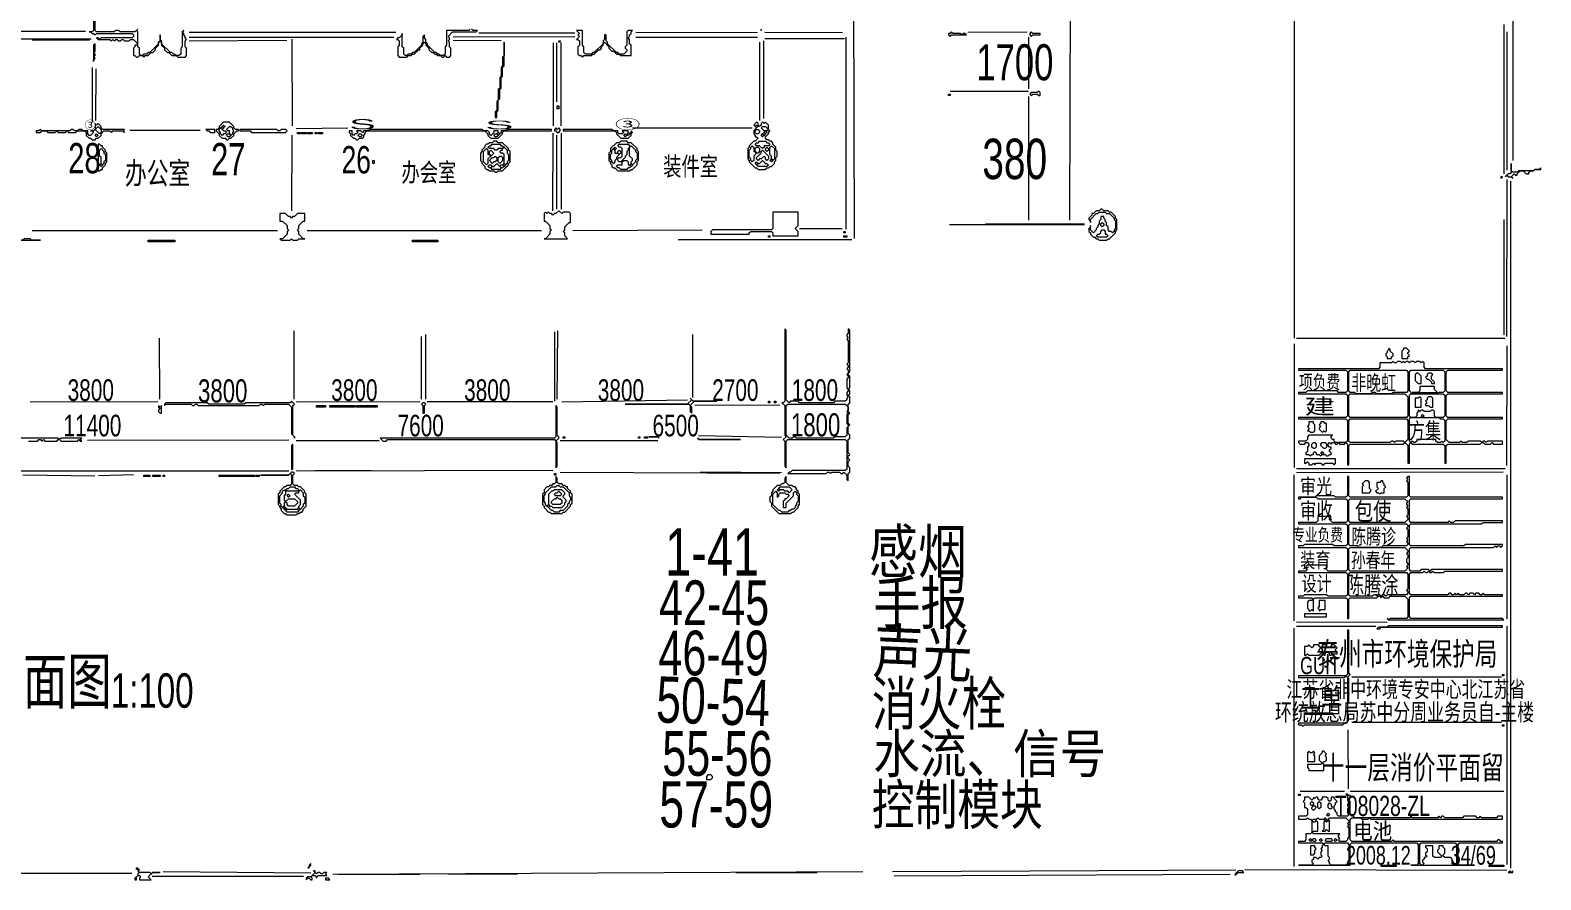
# Model space of a CAD drawing. Extents: x 10 to 1978, y 10 to 1392.
# Drawn here: x 948 to 1971, y 11 to 586 of the extents above; entities that cross this region are included whole.
import ezdxf

# ---------------------------------------------------------------- set-up
doc = ezdxf.new("R2010")
doc.units = 0
for name, color, linetype, lineweight in [('OCR_TEXT', 6, 'Continuous', 0), ('TEXT_FALLBACK_OUTLINE', 2, 'Continuous', 0), ('TRACE_CURVE', 6, 'Continuous', 0), ('TRACE_STRAIGHT', 5, 'Continuous', 0), ('TRACE_TEXT_SYMBOL', 6, 'Continuous', 0)]:
    doc.layers.add(name, color=color, linetype=linetype, lineweight=lineweight)
doc.styles.add('wqy-unicode', font='wqy-unicode.lff')

msp = doc.modelspace()

# ---------------------------------------------------------------- linework, layer by layer
at = {"layer": 'TEXT_FALLBACK_OUTLINE', "color": 2}
for points in [[(1079, 524), (1076, 521), (1076, 520), (1075, 519), (1074, 519), (1074, 518), (1076, 516), (1076, 515), (1078, 513), (1080, 513), (1081, 512), (1082, 512), (1083, 513), (1084, 513), (1086, 515), (1086, 516), (1088, 518), (1089, 518), (1089, 519), (1087, 519), (1086, 520), (1086, 521), (1083, 524)], [(1078, 521), (1079, 522), (1080, 521), (1079, 520)], [(1076, 519), (1077, 520), (1079, 518), (1080, 518), (1081, 517), (1080, 516), (1079, 516), (1078, 515), (1077, 516), (1077, 517), (1076, 518)], [(1077, 520), (1078, 521), (1079, 520), (1078, 519)], [(1083, 521), (1084, 521), (1085, 520), (1085, 519), (1086, 518), (1085, 517), (1085, 516), (1084, 515), (1083, 516), (1083, 518), (1082, 518), (1081, 519)], [(1081, 515), (1082, 516), (1083, 516), (1084, 515), (1083, 514), (1082, 514)], [(1887, 354), (1886, 353), (1886, 349), (1888, 347), (1890, 347), (1890, 352), (1888, 354)], [(1895, 354), (1894, 353), (1894, 352), (1893, 351), (1894, 350), (1895, 350), (1897, 348), (1897, 347), (1899, 347), (1899, 348), (1897, 350), (1897, 352), (1898, 353), (1897, 354)], [(1889, 345), (1889, 342), (1888, 341), (1884, 341), (1901, 341), (1899, 343), (1899, 345)]]:
    msp.add_lwpolyline(points, close=True, dxfattribs=at)
at = {"layer": 'TRACE_CURVE', "color": 6}
for points in [[(1443, 587), (1443, 586), (1443, 587)], [(1459, 384), (1459, 335), (1458, 334), (1457, 334), (1459, 332), (1459, 312), (1460, 311), (1458, 309), (1459, 308), (1459, 291), (1460, 290), (1460, 308), (1461, 309), (1500, 309), (1501, 308), (1501, 289), (1500, 288), (1464, 288), (1463, 287), (1462, 287), (1461, 286), (1487, 286), (1488, 287), (1489, 287), (1490, 286), (1491, 287), (1496, 287), (1497, 286), (1498, 286), (1499, 287), (1501, 285), (1501, 282), (1502, 281), (1502, 286), (1503, 287), (1503, 290), (1502, 291), (1502, 294), (1503, 295), (1502, 296), (1502, 298), (1503, 299), (1502, 300), (1502, 309), (1503, 310), (1503, 312), (1502, 313), (1502, 318), (1503, 319), (1502, 320), (1502, 326), (1503, 327), (1502, 328), (1502, 333), (1503, 334), (1503, 338), (1502, 339), (1503, 340), (1503, 342), (1502, 343), (1503, 344), (1503, 352), (1502, 353), (1502, 354)], [(1502, 354), (1503, 355), (1503, 383), (1502, 384), (1502, 381), (1501, 380), (1501, 379), (1502, 378), (1501, 377), (1502, 376), (1502, 361), (1501, 360), (1502, 359), (1502, 358), (1501, 357), (1502, 356), (1502, 354), (1501, 353), (1502, 352), (1502, 351), (1501, 350), (1501, 344), (1502, 343), (1502, 342), (1501, 341), (1501, 339), (1502, 338), (1501, 337), (1501, 336), (1500, 335), (1493, 335), (1492, 334), (1469, 334), (1468, 335), (1463, 335), (1462, 334), (1460, 336), (1460, 383), (1459, 384)], [(1871, 362), (1870, 361), (1862, 361), (1862, 358), (1861, 357), (1807, 357), (1807, 356), (1839, 356), (1840, 355), (1840, 342), (1839, 341), (1834, 341), (1833, 342), (1813, 342), (1812, 341), (1807, 341), (1807, 340), (1839, 340), (1840, 339), (1840, 325), (1839, 324), (1807, 324), (1807, 323), (1839, 323), (1840, 322), (1840, 308), (1839, 307), (1832, 307), (1831, 308), (1831, 309), (1830, 309), (1829, 310), (1829, 311), (1830, 312), (1814, 312), (1813, 311), (1813, 309), (1812, 308), (1807, 308), (1807, 307), (1808, 306), (1811, 306), (1812, 307), (1813, 307), (1814, 306), (1814, 305), (1813, 304), (1813, 301), (1812, 300), (1812, 299), (1814, 299), (1815, 298), (1816, 299), (1817, 299), (1817, 300), (1818, 301), (1819, 300), (1819, 299), (1821, 299), (1822, 298), (1823, 299), (1825, 299), (1826, 298), (1827, 298)], [(1908, 323), (1945, 323), (1945, 324), (1908, 324), (1907, 325), (1907, 339), (1908, 340), (1945, 340), (1945, 341), (1908, 341), (1907, 342), (1907, 355), (1908, 356), (1945, 356), (1945, 357), (1893, 357), (1892, 358), (1892, 361), (1891, 362), (1890, 361), (1889, 362), (1887, 362), (1886, 361), (1885, 362), (1883, 362), (1882, 361), (1881, 362), (1880, 362), (1879, 361), (1878, 362), (1877, 361), (1876, 362), (1874, 362), (1873, 361), (1872, 361), (1871, 362)], [(1827, 298), (1828, 299), (1829, 299), (1829, 300), (1828, 301), (1828, 302), (1829, 303), (1829, 304), (1828, 304), (1827, 305), (1827, 306), (1828, 307), (1829, 306), (1830, 307), (1831, 307), (1832, 306), (1833, 306), (1834, 307), (1835, 306), (1838, 306), (1839, 307), (1840, 306), (1840, 292), (1841, 292), (1841, 305), (1842, 306), (1878, 306), (1879, 307), (1881, 305), (1881, 293), (1882, 293), (1882, 306), (1883, 307), (1884, 306), (1905, 306), (1906, 305), (1906, 293), (1907, 293), (1907, 305), (1908, 306), (1930, 306), (1931, 307), (1932, 307), (1933, 306), (1937, 306), (1938, 307), (1939, 306), (1945, 306), (1945, 308), (1935, 308), (1934, 307), (1933, 308), (1932, 308), (1931, 307), (1930, 308), (1922, 308), (1921, 307), (1918, 307), (1917, 308), (1916, 307), (1909, 307), (1907, 309), (1907, 322), (1908, 323)], [(947, 308), (953, 308), (954, 309), (955, 309), (956, 308), (957, 309), (958, 308), (966, 308), (967, 309), (968, 309), (969, 308), (980, 308), (981, 309), (982, 308), (983, 308), (982, 309), (983, 310), (969, 310), (968, 309), (967, 310), (913, 310)], [(1840, 284), (1840, 271), (1839, 270), (1832, 270), (1831, 271), (1819, 271), (1818, 270), (1807, 270), (1807, 269), (1808, 269), (1809, 270), (1819, 270), (1820, 269), (1839, 269), (1840, 268), (1840, 254), (1839, 253), (1830, 253), (1828, 255), (1828, 256), (1829, 257), (1828, 258), (1827, 257), (1820, 257), (1820, 254), (1819, 253), (1807, 253), (1807, 252), (1839, 252), (1840, 251), (1840, 238), (1839, 237), (1831, 237), (1830, 238), (1811, 238), (1810, 237), (1807, 237), (1807, 236), (1839, 236), (1840, 235), (1840, 221), (1839, 220), (1827, 220), (1826, 221), (1826, 224), (1813, 224), (1812, 223), (1812, 222), (1813, 221), (1812, 220), (1807, 220), (1807, 219), (1839, 219), (1840, 218), (1840, 204), (1839, 203), (1827, 203), (1826, 204), (1811, 204), (1810, 203), (1807, 203), (1807, 202), (1816, 202), (1817, 201)], [(1881, 280), (1881, 271), (1880, 270), (1842, 270), (1841, 271), (1841, 284), (1840, 284)], [(1908, 204), (1883, 204), (1882, 205), (1882, 218), (1883, 219), (1891, 219), (1892, 220), (1893, 219), (1894, 219), (1895, 220), (1896, 219), (1897, 219), (1898, 220), (1899, 219), (1905, 219), (1906, 220), (1945, 220), (1945, 221), (1897, 221), (1896, 220), (1895, 221), (1890, 221), (1889, 220), (1883, 220), (1882, 221), (1882, 235), (1883, 236), (1939, 236), (1940, 237), (1941, 236), (1942, 237), (1943, 237), (1944, 236), (1945, 237), (1945, 238), (1920, 238), (1919, 237), (1883, 237), (1882, 238), (1882, 251), (1883, 252), (1931, 252), (1932, 253), (1945, 253), (1945, 254), (1913, 254), (1912, 253), (1910, 253), (1909, 254), (1908, 253), (1883, 253), (1882, 254), (1882, 268), (1883, 269), (1945, 269), (1945, 270), (1883, 270), (1882, 271), (1882, 284), (1881, 284), (1880, 283), (1881, 282), (1880, 281), (1881, 280)], [(1817, 201), (1816, 200), (1814, 200), (1813, 199), (1813, 195), (1814, 194), (1814, 193), (1815, 193), (1816, 194), (1817, 193), (1817, 201), (1818, 202), (1839, 202), (1840, 201), (1840, 188), (1841, 188), (1841, 201), (1842, 202), (1860, 202), (1861, 203), (1862, 203), (1863, 202), (1864, 203), (1865, 202), (1868, 202), (1869, 203), (1879, 203), (1881, 201), (1881, 189), (1880, 188), (1869, 188), (1868, 187), (1867, 188), (1868, 187), (1946, 187), (1945, 188), (1883, 188), (1882, 189), (1882, 202), (1883, 203), (1945, 203), (1945, 204), (1933, 204), (1932, 205), (1931, 204), (1930, 204), (1929, 205), (1927, 205), (1926, 204), (1925, 205), (1923, 205), (1922, 204), (1921, 205), (1920, 205), (1919, 204), (1916, 204), (1915, 205), (1914, 204), (1913, 205), (1912, 204), (1911, 204), (1910, 205), (1909, 205), (1908, 204)]]:
    msp.add_lwpolyline(points, dxfattribs=at)
for points in [[(1841, 355), (1842, 356), (1880, 356), (1881, 355), (1881, 342), (1880, 341), (1871, 341), (1870, 340), (1860, 340), (1859, 341), (1857, 341), (1856, 340), (1846, 340), (1845, 341), (1842, 341), (1841, 342)], [(1882, 355), (1883, 356), (1905, 356), (1906, 355), (1906, 342), (1905, 341), (1902, 341), (1901, 340), (1884, 340), (1882, 342)], [(1841, 339), (1842, 340), (1879, 340), (1881, 338), (1881, 325), (1880, 324), (1842, 324), (1841, 325)], [(1882, 339), (1883, 340), (1905, 340), (1906, 339), (1906, 325), (1905, 324), (1900, 324), (1899, 325), (1899, 328), (1898, 329), (1897, 329), (1896, 328), (1892, 328), (1891, 329), (1890, 329), (1889, 328), (1888, 329), (1888, 328), (1887, 327), (1887, 325), (1886, 324), (1883, 324), (1882, 325)], [(1460, 332), (1461, 333), (1500, 333), (1502, 331), (1502, 329), (1501, 328), (1502, 327), (1501, 326), (1501, 320), (1502, 319), (1502, 318), (1501, 317), (1501, 312), (1500, 311), (1493, 311), (1492, 310), (1467, 310), (1466, 311), (1465, 311), (1464, 310), (1462, 310), (1460, 312)], [(1841, 322), (1842, 323), (1880, 323), (1881, 322), (1881, 309), (1879, 307), (1878, 308), (1873, 308), (1872, 307), (1871, 308), (1870, 308), (1869, 307), (1842, 307), (1841, 308)], [(1882, 323), (1883, 324), (1902, 324), (1903, 323), (1905, 323), (1906, 322), (1906, 308), (1905, 307), (1904, 308), (1903, 307), (1901, 307), (1900, 308), (1900, 309), (1887, 309), (1887, 308), (1886, 307), (1885, 307), (1884, 308), (1883, 307), (1882, 308)], [(1890, 325), (1891, 326), (1892, 325), (1891, 324)], [(1816, 306), (1817, 307), (1818, 307), (1819, 306), (1819, 304), (1818, 303), (1817, 303), (1816, 304)], [(1822, 306), (1823, 307), (1825, 307), (1826, 306), (1826, 304), (1825, 303), (1824, 303), (1822, 305)], [(1822, 300), (1823, 301), (1824, 300), (1823, 299)], [(1841, 268), (1842, 269), (1879, 269), (1881, 267), (1880, 266), (1880, 265), (1881, 264), (1880, 263), (1881, 262), (1881, 258), (1880, 257), (1881, 256), (1881, 255), (1879, 253), (1842, 253), (1841, 254)], [(1841, 251), (1842, 252), (1880, 252), (1881, 251), (1881, 250), (1880, 249), (1881, 248), (1881, 243), (1880, 242), (1881, 241), (1880, 240), (1881, 239), (1881, 238), (1880, 237), (1864, 237), (1863, 236), (1848, 236), (1847, 237), (1842, 237), (1841, 238)], [(1841, 235), (1842, 236), (1879, 236), (1881, 234), (1881, 233), (1880, 232), (1881, 231), (1881, 229), (1880, 228), (1880, 226), (1881, 225), (1881, 224), (1880, 223), (1881, 222), (1879, 220), (1842, 220), (1841, 221)], [(1841, 218), (1842, 219), (1880, 219), (1881, 218), (1881, 208), (1880, 207), (1881, 206), (1881, 205), (1880, 204), (1867, 204), (1866, 203), (1865, 204), (1864, 204), (1863, 203), (1862, 204), (1861, 204), (1860, 203), (1859, 204), (1858, 204), (1857, 203), (1842, 203), (1841, 204)], [(1840, 180), (1840, 150), (1839, 149), (1807, 149), (1807, 148), (1838, 148), (1839, 149), (1840, 148), (1840, 118), (1839, 117), (1807, 117), (1807, 116), (1809, 116), (1810, 115), (1811, 116), (1837, 116), (1838, 117), (1839, 117), (1840, 118), (1840, 130), (1841, 131), (1841, 147), (1840, 148), (1842, 150), (1841, 151), (1841, 180)]]:
    msp.add_lwpolyline(points, close=True, dxfattribs=at)
at = {"layer": 'TRACE_STRAIGHT', "color": 5}
for p, q in [((1804, 1215.1), (1804, 377.6)), ((1952, 678), (1952, 498)), ((1505.6, 635.1), (1506, 445.1)), ((1652, 457.6), (1652.6, 630.1)), ((873.1, 585.7), (985.6, 585.6)), ((1055.6, 584.9), (1195.6, 584.9)), ((1251.9, 584.5), (1316.9, 584.5)), ((1358.1, 584.6), (1440.6, 584.8)), ((1445.6, 584.8), (1498.1, 584.7)), ((1583.1, 584.9), (1623.1, 585)), ((1946, 590), (1946, 489)), ((1948.2, 491.4), (1948.2, 585.1)), ((889.4, 580.3), (989.4, 580.4)), ((949.4, 579.5), (988.1, 579.7)), ((1055.6, 581.4), (1194.4, 581.4)), ((1055.6, 578.9), (1121.9, 579.5)), ((1125.3, 580.1), (1125.4, 521.4)), ((1234.4, 581.6), (1316.9, 581.9)), ((1234.4, 579.4), (1266.9, 579.3)), ((1302.1, 577.6), (1302.1, 521.4)), ((1304.4, 577.6), (1304.4, 537.6)), ((1307.6, 521.4), (1307.6, 577.6)), ((1358.1, 581.4), (1440.6, 581.5)), ((1442, 578), (1442, 525)), ((1444.7, 578.9), (1444.7, 526.4)), ((1445.6, 580.6), (1499.4, 580.5)), ((1500.6, 451.4), (1500.6, 581.4)), ((1624.2, 546.4), (1624.2, 581.4)), ((990, 561), (990, 524)), ((992.6, 525.1), (992.7, 560.1)), ((1571, 545), (1624, 545)), ((1624.1, 541.4), (1624.1, 457.6)), ((1015.6, 518.5), (1063.1, 518.5)), ((1125.3, 463.9), (1125.4, 515.1)), ((1128.1, 519.7), (1163.1, 520)), ((1302, 463.9), (1302.1, 516.4)), ((1304.4, 515.1), (1304.4, 465.1)), ((1307.6, 516.4), (1307.6, 465.1)), ((1356, 520), (1437, 520)), ((1948.1, 378.9), (1948.3, 485.1)), ((1950.6, 483.9), (1950.6, 18.9)), ((949.4, 450.6), (1115.6, 450.6)), ((1135.6, 450.6), (1294.4, 450.6)), ((1315.6, 450.5), (1403.2, 451)), ((1469, 452), (1498, 452)), ((1570.6, 454.6), (1661.9, 454.6)), ((1595, 455), (1662, 455)), ((1946, 458), (1946, 380)), ((1386.9, 444.6), (1504.4, 444.4)), ((1126.7, 336.4), (1126.7, 382.6)), ((1212.8, 378.9), (1212.9, 336.4)), ((1215.9, 336.4), (1215.9, 380.1)), ((1303, 382), (1303, 335)), ((1304.9, 336.4), (1305.3, 382.6)), ((1396.7, 337.6), (1396.7, 380.1)), ((1035.5, 377.6), (1035.6, 336.4)), ((1804, 373.9), (1804, 290.1)), ((1805.6, 377.6), (1946.9, 377.7)), ((1858.1, 377.7), (1945.6, 377.7)), ((1948.1, 291.4), (1948.2, 372.6)), ((948.1, 334.6), (1034.4, 334.8)), ((1128.1, 334.7), (1211.9, 334.8)), ((1216.9, 334.9), (1301.9, 334.9)), ((1308.1, 334.7), (1393.1, 335.9)), ((1398.1, 332.5), (1455.6, 332.3)), ((986.9, 308.7), (1123.1, 308.9)), ((1128.1, 308.4), (1184.4, 308.3)), ((1306.9, 308.4), (1373.1, 308.4)), ((1400.6, 311.8), (1456.9, 310.6)), ((916.9, 287.9), (1123.1, 287.9)), ((1128.1, 287.9), (1301.9, 288.3)), ((1141, 288), (1179, 288)), ((1306.9, 286.9), (1455.6, 286.4)), ((1401.9, 287.1), (1456.9, 286.8)), ((1805.6, 289.5), (1946.9, 289.5)), ((1805.6, 286.7), (1945.6, 287.1)), ((943.1, 285.2), (991.9, 284.6)), ((994.3, 284.8), (1018.1, 285.3)), ((1804, 186.4), (1804.1, 285.1)), ((1948.1, 285.1), (1948.1, 187.6)), ((1805.6, 185.7), (1866.9, 185.5)), ((1804, 19.9), (1804, 181.4)), ((1805.6, 182.8), (1859.4, 182.8)), ((1948.1, 182.6), (1948.1, 21.4)), ((1843.1, 148.4), (1944.4, 148.4)), ((1840.3, 112.6), (1840.6, 72.6)), ((1843.1, 117.6), (1944.4, 117.8)), ((1808.1, 70.9), (1838.1, 70.9)), ((1842, 71), (1946, 71)), ((856.9, 15.4), (1016.9, 15.5)), ((1030.6, 13.5), (1133.1, 13.4)), ((1038.1, 16.7), (1138.1, 15.7)), ((1153.1, 14.9), (1511.9, 16.5)), ((1156.9, 14.7), (1211.9, 14.8)), ((1231, 15), (1278, 15)), ((1426, 16), (1481, 16)), ((1531.9, 16.5), (1764.4, 17.8)), ((1533.1, 13.7), (1760.6, 14.9)), ((1770.6, 17.9), (1948.1, 17.5))]:
    msp.add_line(p, q, dxfattribs=at)
at = {"layer": 'TRACE_TEXT_SYMBOL', "color": 6}
for points in [[(991, 601), (991, 586), (990, 585), (988, 585), (989, 585), (990, 584), (991, 584), (992, 583), (993, 584), (1017, 584), (1018, 583), (1018, 582), (1017, 581), (996, 581), (995, 580), (994, 581), (993, 581), (994, 580), (1002, 580), (1003, 579), (1004, 580), (1005, 579), (1006, 580), (1007, 580), (1008, 579), (1009, 579), (1010, 580), (1011, 580), (1012, 579), (1015, 579), (1016, 580), (1018, 580), (1021, 577), (1020, 576), (1019, 576), (1019, 575), (1018, 574), (1018, 569), (1019, 569), (1020, 568)], [(1021, 587), (1019, 585), (1009, 585), (1008, 586), (1006, 586), (1005, 585), (993, 585), (992, 586), (992, 596)], [(1020, 568), (1021, 568), (1022, 569), (1024, 569), (1025, 568), (1026, 569), (1028, 569), (1030, 571), (1031, 571), (1033, 573), (1033, 574), (1035, 576), (1035, 578), (1036, 579), (1037, 578), (1037, 576), (1039, 574), (1039, 573), (1041, 571), (1042, 571), (1044, 569), (1047, 569), (1048, 568), (1053, 568), (1054, 569), (1054, 574), (1053, 575), (1053, 579), (1054, 580), (1053, 581), (1053, 582), (1052, 583), (1052, 584), (1051, 585), (1052, 586), (1051, 585), (1051, 575), (1050, 574), (1050, 570), (1049, 569), (1047, 569), (1046, 570), (1045, 570), (1044, 571), (1043, 571), (1037, 577), (1037, 579), (1036, 580), (1036, 583), (1036, 579), (1035, 578), (1035, 577), (1029, 571), (1028, 571), (1027, 570), (1025, 570), (1024, 569), (1023, 569), (1022, 570), (1022, 574), (1021, 575), (1021, 585), (1020, 586), (1021, 587)], [(1246, 587), (1245, 586), (1230, 586), (1230, 576), (1229, 575), (1229, 570), (1228, 569), (1226, 569), (1225, 570), (1224, 570), (1223, 571), (1222, 571), (1217, 576), (1217, 577), (1216, 578), (1216, 580), (1215, 581), (1215, 583), (1214, 582), (1214, 578), (1213, 577), (1213, 576), (1208, 571), (1207, 571), (1206, 570), (1204, 570), (1203, 569), (1202, 569), (1201, 570), (1201, 574), (1200, 575), (1200, 584), (1200, 583), (1198, 581), (1197, 581), (1196, 580), (1197, 580), (1198, 579), (1198, 576), (1197, 575), (1197, 569), (1198, 568), (1203, 568), (1204, 569), (1206, 569), (1207, 570), (1208, 570)], [(1208, 570), (1211, 573), (1212, 573), (1212, 574), (1214, 576), (1214, 577), (1215, 578), (1216, 577), (1216, 576), (1218, 574), (1218, 573), (1220, 571), (1221, 571), (1222, 570), (1223, 570), (1224, 569), (1226, 569), (1227, 568), (1228, 568), (1229, 569), (1230, 568), (1232, 568), (1233, 569), (1233, 574), (1232, 575), (1232, 578), (1231, 579), (1232, 580), (1232, 581), (1231, 582), (1234, 585), (1250, 585), (1251, 586), (1248, 586), (1247, 587)], [(1318, 586), (1320, 584), (1319, 583), (1320, 582), (1318, 580), (1319, 580), (1320, 579), (1320, 576), (1319, 575), (1319, 570), (1320, 569), (1321, 569), (1322, 568), (1323, 569), (1328, 569), (1329, 570), (1330, 570), (1333, 573), (1334, 573), (1335, 574), (1335, 575), (1336, 576), (1336, 577), (1337, 578), (1340, 575), (1340, 574), (1342, 572), (1343, 572), (1345, 570), (1347, 570), (1348, 569), (1355, 569), (1355, 576), (1354, 577), (1354, 580), (1353, 581), (1354, 582), (1354, 583), (1355, 584), (1355, 585), (1356, 586), (1353, 586), (1352, 585), (1352, 576), (1351, 575), (1351, 574), (1352, 573), (1352, 572), (1350, 570), (1347, 570), (1346, 571), (1345, 571), (1339, 577), (1339, 578), (1338, 579), (1338, 583), (1337, 583), (1337, 580), (1336, 579), (1336, 577), (1330, 571), (1329, 571), (1328, 570), (1324, 570)], [(1324, 570), (1323, 571), (1323, 575), (1322, 576), (1322, 586), (1318, 586)], [(1673, 465), (1672, 464), (1670, 464), (1668, 462), (1667, 462), (1667, 461), (1665, 459), (1665, 458), (1666, 457), (1666, 456), (1666, 458), (1670, 462), (1671, 462), (1672, 463), (1676, 463), (1677, 462), (1679, 462), (1682, 459), (1682, 458), (1683, 457), (1683, 452), (1682, 451), (1682, 450), (1681, 449), (1680, 450), (1679, 450), (1678, 451), (1678, 453), (1677, 454), (1677, 456), (1676, 457), (1676, 458), (1675, 459), (1675, 460), (1673, 460), (1673, 458), (1672, 457), (1672, 455), (1671, 454), (1671, 453), (1670, 452), (1670, 451), (1668, 449), (1666, 451), (1666, 454), (1666, 453), (1665, 452), (1665, 450), (1666, 449), (1666, 448), (1668, 446), (1669, 446), (1670, 445), (1671, 445), (1672, 444), (1677, 444), (1678, 445), (1679, 445), (1683, 449), (1683, 450), (1684, 451), (1684, 458), (1683, 459), (1683, 460)], [(1683, 460), (1680, 463), (1679, 463), (1678, 464), (1675, 464), (1674, 465), (1673, 465)], [(1839, 69), (1840, 68), (1840, 65), (1841, 64), (1841, 63), (1840, 62), (1840, 61), (1841, 60), (1840, 59), (1840, 56), (1841, 55), (1840, 54), (1834, 54), (1833, 55), (1833, 56), (1832, 57), (1832, 58), (1831, 59), (1831, 61), (1832, 62), (1832, 63), (1833, 64), (1831, 66), (1831, 67), (1829, 67), (1829, 65), (1828, 64), (1827, 65), (1827, 66), (1826, 67), (1823, 67), (1823, 66), (1822, 65), (1821, 65), (1820, 66), (1820, 67), (1819, 67), (1818, 66), (1817, 67), (1817, 66), (1816, 65), (1814, 67), (1811, 67), (1811, 65), (1810, 64), (1811, 63), (1811, 60), (1812, 60), (1813, 59), (1813, 55), (1812, 54), (1807, 54), (1807, 52), (1812, 52), (1813, 53), (1814, 52), (1815, 52), (1816, 51), (1816, 43), (1815, 42), (1812, 42), (1812, 38), (1811, 37), (1807, 37)], [(1918, 53), (1906, 53), (1905, 54), (1904, 54), (1903, 53), (1902, 54), (1901, 53), (1884, 53), (1883, 54), (1882, 53), (1845, 53), (1844, 54), (1843, 54), (1842, 55), (1842, 64), (1841, 65), (1842, 66), (1842, 68), (1841, 68), (1840, 69), (1839, 69)], [(1807, 37), (1807, 36), (1823, 36), (1824, 35), (1823, 34), (1823, 33), (1822, 32), (1823, 31), (1822, 30), (1822, 28), (1823, 27), (1822, 26), (1821, 26), (1820, 25), (1819, 26), (1817, 26), (1817, 25), (1816, 24), (1816, 23), (1817, 22), (1816, 21), (1807, 21), (1842, 21), (1842, 35), (1843, 36), (1887, 36), (1888, 35), (1888, 22), (1887, 21), (1883, 21), (1926, 21), (1916, 21), (1915, 22), (1915, 35), (1916, 36), (1945, 36), (1945, 37), (1944, 37), (1943, 38), (1942, 38), (1941, 37), (1872, 37), (1871, 38), (1870, 37), (1843, 37), (1842, 38), (1842, 52), (1843, 53), (1849, 53), (1850, 52), (1854, 52), (1855, 53), (1856, 52), (1945, 52), (1945, 54), (1942, 54), (1941, 53), (1931, 53), (1930, 54), (1929, 53), (1928, 53), (1927, 54), (1919, 54), (1918, 53)]]:
    msp.add_lwpolyline(points, dxfattribs=at)
for points in [[(1572, 585), (1571, 584), (1570, 584), (1570, 583), (1571, 582), (1572, 583), (1582, 583), (1581, 584), (1580, 584), (1579, 583), (1578, 584), (1573, 584)], [(1626, 585), (1625, 584), (1625, 583), (1626, 582), (1627, 583), (1632, 583), (1632, 584), (1627, 584)], [(992, 577), (991, 576), (991, 565), (991, 566), (992, 567), (991, 568), (992, 569), (992, 570), (991, 571), (992, 572)], [(1269, 578), (1269, 569), (1268, 568), (1268, 562), (1267, 561), (1267, 555), (1266, 554), (1266, 547), (1265, 546), (1265, 539), (1264, 538), (1264, 532), (1263, 531), (1263, 527), (1264, 527), (1264, 531), (1265, 532), (1265, 539), (1266, 540), (1266, 546), (1267, 547), (1267, 554), (1268, 555), (1268, 561), (1269, 562)], [(1306, 579), (1307, 579), (1307, 578), (1306, 578)], [(1570, 543), (1571, 543), (1571, 542), (1570, 542)], [(1631, 545), (1630, 544), (1626, 544), (1625, 543), (1626, 542), (1627, 543), (1630, 543), (1631, 542), (1632, 542), (1632, 544)], [(1305, 535), (1306, 535), (1306, 533), (1305, 533)], [(992, 523), (992, 519), (991, 518), (989, 518), (990, 518), (991, 517), (989, 515), (988, 515), (987, 516), (987, 518), (984, 518), (983, 519), (981, 519), (980, 518), (978, 518), (977, 519), (976, 519), (975, 518), (956, 518), (955, 519), (954, 518), (952, 518), (952, 517), (955, 517), (956, 518), (959, 518), (960, 517), (965, 517), (966, 518), (967, 517), (972, 517), (973, 518), (974, 517), (979, 517), (980, 518), (985, 518), (986, 517), (986, 515), (988, 513), (989, 513), (990, 512), (992, 512), (993, 513), (994, 513), (996, 515), (996, 516), (998, 518), (1002, 518), (1003, 517), (1004, 518), (1011, 518), (1012, 517), (1011, 518), (1012, 519), (997, 519), (996, 520), (996, 521), (994, 523), (993, 522)], [(1440, 524), (1438, 522), (1440, 520), (1438, 518), (1438, 516), (1439, 515), (1439, 514), (1440, 514), (1441, 513), (1439, 511), (1438, 511), (1435, 508), (1435, 507), (1434, 506), (1434, 499), (1435, 498), (1435, 497), (1439, 493), (1440, 493), (1441, 492), (1446, 492), (1447, 493), (1448, 493), (1449, 494), (1450, 494), (1452, 496), (1452, 497), (1453, 498), (1453, 500), (1454, 501), (1454, 504), (1453, 505), (1453, 507), (1451, 509), (1451, 510), (1450, 511), (1449, 511), (1448, 512), (1447, 512), (1446, 513), (1446, 514), (1448, 516), (1448, 517), (1449, 518), (1448, 519), (1448, 522), (1446, 524), (1445, 523), (1444, 524), (1443, 523), (1443, 522), (1442, 521), (1441, 522), (1441, 523)], [(1439, 521), (1440, 522), (1441, 521), (1440, 520)], [(994, 521), (996, 519), (996, 517), (995, 516), (992, 519)], [(992, 515), (993, 516), (994, 515), (993, 514)], [(1067, 519), (1068, 518), (1069, 518), (1070, 517), (1073, 517), (1073, 519)], [(1090, 519), (1090, 518), (1097, 518), (1098, 517), (1121, 517), (1122, 518), (1121, 519), (1118, 519), (1117, 518), (1116, 518), (1115, 519)], [(1129, 517), (1131, 517), (1131, 516), (1129, 516)], [(1132, 517), (1135, 517), (1135, 516), (1132, 516)], [(1136, 517), (1139, 517), (1139, 516), (1136, 516)], [(1141, 517), (1142, 517), (1142, 516), (1141, 516)], [(1143, 517), (1146, 517), (1146, 516), (1143, 516)], [(1178, 519), (1177, 518), (1174, 518), (1173, 517), (1172, 518), (1169, 518), (1170, 517), (1169, 516), (1168, 516), (1167, 515), (1166, 516), (1166, 518), (1164, 518), (1164, 517), (1165, 516), (1165, 515), (1167, 513), (1168, 513), (1169, 512), (1170, 512), (1171, 513), (1173, 513), (1174, 514), (1174, 515), (1175, 516), (1175, 517), (1176, 518), (1256, 518), (1258, 516), (1258, 515), (1260, 513), (1265, 513), (1268, 516), (1268, 517), (1269, 518), (1301, 518), (1301, 519), (1271, 519), (1270, 518), (1267, 518), (1267, 517), (1266, 516), (1265, 517), (1265, 518), (1262, 518), (1262, 517), (1260, 515), (1259, 516), (1259, 517), (1258, 518), (1255, 518), (1254, 519)], [(1170, 515), (1171, 516), (1172, 516), (1173, 515), (1172, 514), (1171, 514)], [(1262, 515), (1263, 516), (1264, 516), (1265, 515), (1264, 514), (1263, 514)], [(1264, 516), (1265, 517), (1266, 516), (1265, 515)], [(1304, 520), (1303, 519), (1303, 518), (1304, 518), (1305, 517), (1306, 517), (1307, 518), (1307, 519), (1306, 520), (1305, 519)], [(1309, 519), (1309, 518), (1344, 518), (1345, 517), (1345, 516), (1348, 513), (1353, 513), (1355, 515), (1355, 516), (1356, 517), (1355, 518), (1355, 517), (1354, 516), (1353, 517), (1353, 518), (1349, 518), (1350, 517), (1349, 516), (1347, 516), (1346, 517), (1346, 518), (1343, 518), (1342, 519)], [(1350, 515), (1351, 516), (1352, 515), (1351, 514)], [(1352, 516), (1353, 517), (1354, 516), (1353, 515)], [(1439, 518), (1440, 519), (1441, 519), (1442, 518), (1442, 517), (1441, 516), (1440, 516), (1439, 517)], [(1443, 520), (1444, 521), (1446, 521), (1448, 519), (1447, 518), (1445, 518)], [(1443, 515), (1444, 516), (1445, 515), (1444, 514)], [(1444, 516), (1445, 517), (1446, 516), (1445, 515)], [(1445, 517), (1446, 518), (1447, 517), (1446, 516)], [(994, 509), (994, 491), (995, 491), (996, 492), (997, 492), (997, 493), (999, 495), (999, 496), (1000, 497), (1000, 503), (999, 504), (999, 505), (997, 507), (997, 508), (996, 508), (995, 509)], [(995, 505), (996, 506), (998, 504), (998, 503), (999, 502), (999, 498), (998, 497), (998, 496), (997, 495), (996, 496), (996, 500), (995, 501)], [(1262, 511), (1261, 510), (1259, 510), (1258, 509), (1257, 509), (1256, 508), (1256, 507), (1254, 505), (1254, 504), (1253, 503), (1253, 498), (1254, 497), (1254, 496), (1256, 494), (1256, 493), (1257, 492), (1258, 492), (1259, 491), (1262, 491), (1263, 490), (1264, 490), (1265, 491), (1268, 491), (1272, 495), (1272, 496), (1273, 497), (1273, 504), (1272, 505), (1272, 506), (1268, 510), (1265, 510), (1264, 511)], [(1257, 506), (1258, 505), (1258, 502), (1259, 502), (1260, 501), (1258, 499), (1258, 496), (1257, 495), (1255, 497), (1255, 504)], [(1260, 508), (1261, 509), (1266, 509), (1267, 508), (1268, 508), (1269, 507), (1268, 506), (1265, 506), (1264, 505), (1263, 505), (1262, 506), (1259, 506), (1258, 507), (1259, 508)], [(1259, 504), (1260, 505), (1262, 503), (1260, 501), (1259, 502)], [(1268, 506), (1269, 507), (1271, 505), (1271, 503), (1272, 502), (1272, 498), (1271, 497), (1271, 496), (1270, 495), (1269, 496), (1269, 502), (1268, 503), (1267, 503), (1266, 504), (1267, 505), (1268, 505)], [(1348, 511), (1347, 510), (1345, 510), (1341, 506), (1341, 504), (1340, 503), (1340, 498), (1341, 497), (1341, 496), (1342, 495), (1342, 494), (1343, 493), (1344, 493), (1346, 491), (1354, 491), (1355, 492), (1356, 492), (1359, 495), (1359, 497), (1360, 498), (1360, 504), (1359, 505), (1359, 506), (1355, 510), (1353, 510), (1352, 511)], [(1342, 505), (1343, 506), (1344, 505), (1344, 503), (1346, 503), (1347, 502), (1345, 500), (1345, 499), (1344, 498), (1344, 497), (1343, 496), (1342, 497), (1342, 498), (1341, 499), (1341, 502), (1342, 503)], [(1343, 506), (1344, 507), (1345, 506), (1344, 505)], [(1346, 508), (1347, 509), (1353, 509), (1354, 508), (1354, 507), (1353, 506), (1353, 505), (1352, 504), (1352, 502), (1351, 501), (1351, 500), (1348, 497), (1347, 497), (1346, 498), (1346, 499), (1347, 500), (1348, 500), (1349, 501), (1349, 506), (1348, 507), (1347, 507)], [(1346, 504), (1347, 505), (1348, 504), (1348, 503), (1347, 502), (1346, 503)], [(1354, 507), (1355, 508), (1358, 505), (1358, 504), (1359, 503), (1359, 499), (1358, 498), (1358, 497), (1356, 495), (1355, 496), (1355, 497), (1356, 498), (1356, 499), (1354, 501)], [(1436, 507), (1437, 508), (1438, 507), (1438, 504), (1439, 504), (1440, 503), (1438, 501), (1438, 498), (1437, 497), (1436, 498), (1436, 499), (1435, 500), (1435, 505), (1436, 506)], [(1441, 510), (1442, 511), (1446, 511), (1447, 510), (1448, 510), (1449, 509), (1448, 508), (1445, 508), (1445, 507), (1444, 506), (1442, 508), (1440, 508), (1439, 509), (1440, 510)], [(1439, 506), (1440, 507), (1441, 507), (1442, 506), (1442, 504), (1441, 503), (1440, 503), (1439, 504)], [(1443, 504), (1444, 505), (1448, 501), (1448, 499), (1447, 498), (1446, 499), (1446, 500), (1445, 501), (1443, 499), (1442, 499), (1441, 498), (1440, 499), (1440, 500), (1443, 503)], [(1446, 506), (1447, 507), (1448, 506), (1448, 505), (1447, 504), (1446, 505)], [(1449, 507), (1450, 508), (1452, 506), (1452, 499), (1451, 498), (1450, 499), (1450, 501), (1449, 502)], [(995, 495), (996, 496), (997, 495), (996, 494)], [(1180, 498), (1181, 498), (1181, 496), (1180, 496)], [(1258, 494), (1259, 495), (1260, 495), (1261, 494), (1260, 493), (1259, 493)], [(1262, 500), (1263, 501), (1264, 500), (1264, 498), (1263, 497), (1262, 497), (1261, 496), (1259, 498), (1261, 500)], [(1264, 496), (1267, 493), (1266, 492), (1261, 492), (1260, 493), (1261, 494), (1262, 494)], [(1265, 500), (1266, 501), (1267, 501), (1268, 500), (1268, 498), (1266, 496), (1265, 497)], [(1266, 494), (1267, 495), (1268, 495), (1269, 494), (1268, 493), (1267, 493)], [(1268, 495), (1269, 496), (1270, 495), (1269, 494)], [(1349, 497), (1350, 498), (1352, 498), (1353, 497), (1353, 495), (1354, 495), (1355, 494), (1354, 493), (1353, 493), (1352, 492), (1348, 492), (1347, 493), (1346, 493), (1345, 494), (1346, 495), (1349, 495)], [(1354, 495), (1355, 496), (1356, 495), (1355, 494)], [(1439, 496), (1440, 497), (1441, 496), (1440, 495)], [(1444, 498), (1446, 496), (1447, 496), (1448, 495), (1447, 494), (1441, 494), (1440, 495), (1441, 496), (1442, 496)], [(1449, 498), (1450, 499), (1451, 498), (1450, 497)], [(1951, 496), (1951, 490), (1950, 489), (1949, 489), (1947, 487), (1948, 488), (1949, 487), (1951, 487), (1952, 486), (1951, 487), (1953, 489), (1954, 488), (1955, 488), (1955, 489), (1957, 491), (1959, 491), (1961, 489), (1963, 489), (1963, 490), (1964, 491), (1966, 491), (1967, 492), (1971, 492), (1971, 493), (1970, 492), (1967, 492), (1966, 491), (1956, 491), (1955, 490), (1952, 490), (1951, 491)], [(1944, 487), (1944, 486), (1945, 487)], [(1117, 462), (1117, 457), (1119, 457), (1122, 454), (1122, 452), (1123, 451), (1122, 450), (1122, 448), (1119, 445), (1117, 445), (1118, 444), (1124, 444), (1125, 445), (1126, 444), (1129, 444), (1130, 445), (1134, 445), (1133, 445), (1130, 448), (1130, 450), (1129, 451), (1130, 452), (1130, 454), (1133, 457), (1134, 457), (1134, 462), (1129, 462), (1127, 460), (1126, 460), (1125, 459), (1124, 460), (1123, 460), (1121, 462)], [(1306, 464), (1304, 462), (1303, 462), (1302, 461), (1301, 462), (1300, 462), (1299, 463), (1298, 462), (1297, 463), (1296, 462), (1296, 457), (1297, 457), (1300, 454), (1300, 452), (1301, 451), (1300, 450), (1300, 448), (1297, 445), (1296, 445), (1312, 445), (1310, 447), (1310, 449), (1309, 450), (1310, 451), (1310, 453), (1313, 456), (1314, 456), (1314, 462), (1313, 463), (1309, 463), (1308, 462)], [(1451, 463), (1451, 452), (1450, 451), (1410, 451), (1409, 450), (1409, 448), (1435, 448), (1435, 449), (1436, 450), (1450, 450), (1451, 449), (1451, 447), (1468, 447), (1468, 450), (1466, 452), (1468, 454), (1468, 463)], [(1673, 450), (1674, 451), (1675, 451), (1676, 450), (1676, 448), (1677, 448), (1678, 447), (1677, 446), (1671, 446), (1670, 447), (1671, 448), (1672, 448), (1673, 449)], [(1673, 455), (1674, 456), (1675, 455), (1675, 454), (1674, 453), (1673, 454)], [(944, 445), (943, 444), (939, 444), (955, 444), (949, 444), (948, 445)], [(1028, 444), (1046, 444), (1046, 443), (1028, 443)], [(1207, 444), (1224, 444), (1224, 443), (1207, 443)], [(1448, 447), (1449, 447), (1449, 446), (1448, 446)], [(1499, 450), (1500, 450), (1500, 449), (1499, 449)], [(1499, 447), (1501, 447), (1501, 446), (1499, 446)], [(1868, 371), (1868, 370), (1867, 369), (1867, 368), (1866, 367), (1866, 366), (1867, 365), (1867, 364), (1870, 364), (1870, 365), (1871, 366), (1871, 367), (1869, 369), (1869, 370)], [(1878, 371), (1878, 370), (1877, 369), (1877, 364), (1881, 364), (1881, 365), (1882, 366), (1881, 367), (1881, 368), (1882, 369), (1880, 371)], [(1889, 338), (1888, 337), (1886, 337), (1886, 331), (1890, 331), (1890, 337)], [(1895, 338), (1894, 337), (1894, 336), (1893, 335), (1894, 334), (1893, 333), (1893, 332), (1895, 332), (1896, 331), (1898, 331), (1898, 337), (1897, 338)], [(1035, 332), (1035, 331), (1036, 330), (1035, 329), (1035, 328), (1036, 327), (1037, 327), (1037, 332), (1036, 331)], [(1125, 335), (1124, 334), (1094, 334), (1093, 333), (1069, 333), (1068, 334), (1040, 334), (1039, 333), (1039, 332), (1040, 333), (1057, 333), (1058, 332), (1059, 332), (1060, 333), (1061, 333), (1062, 332), (1103, 332), (1104, 333), (1105, 333), (1106, 332), (1107, 333), (1123, 333), (1125, 331), (1125, 313), (1127, 311), (1127, 310), (1127, 311), (1126, 312), (1126, 332), (1127, 333)], [(1142, 332), (1148, 332), (1148, 331), (1142, 331)], [(1151, 332), (1168, 332), (1168, 331), (1151, 331)], [(1169, 332), (1183, 332), (1183, 331), (1169, 331)], [(1304, 332), (1304, 311), (1303, 310), (1185, 310), (1187, 308), (1189, 308), (1190, 309), (1303, 309), (1304, 308), (1304, 290), (1305, 291), (1305, 307), (1304, 308), (1306, 310), (1306, 311), (1305, 312), (1305, 331)], [(1214, 334), (1213, 333), (1214, 332), (1214, 327), (1215, 327), (1215, 332), (1216, 333), (1215, 334)], [(1395, 337), (1396, 336), (1393, 333), (1351, 333), (1394, 333), (1395, 332), (1395, 328), (1396, 327), (1396, 331), (1395, 332), (1398, 335), (1413, 335), (1397, 335)], [(1448, 335), (1449, 335), (1449, 334), (1448, 334)], [(1452, 335), (1453, 335), (1453, 334), (1452, 334)], [(1814, 321), (1814, 319), (1813, 318), (1814, 317), (1814, 316), (1813, 315), (1814, 315), (1815, 314), (1817, 314), (1818, 315), (1818, 319), (1817, 320), (1817, 321)], [(1822, 321), (1822, 320), (1821, 319), (1822, 318), (1821, 317), (1821, 316), (1823, 314), (1824, 315), (1825, 314), (1826, 315), (1826, 320), (1825, 320), (1824, 321)], [(1309, 311), (1310, 311), (1310, 310), (1309, 310)], [(1360, 311), (1361, 311), (1361, 310), (1360, 310)], [(1364, 311), (1366, 311), (1366, 310), (1364, 310)], [(1367, 311), (1373, 311), (1374, 310), (1373, 311)], [(1400, 310), (1401, 309), (1429, 309), (1401, 309)], [(1126, 306), (1125, 305), (1125, 289), (1126, 289)], [(1125, 287), (1123, 285), (1104, 285), (1123, 285), (1124, 286), (1125, 285), (1125, 279), (1124, 278), (1122, 278), (1121, 277), (1120, 277), (1117, 274), (1117, 273), (1116, 272), (1116, 265), (1117, 264), (1117, 263), (1118, 262), (1118, 261), (1120, 259), (1121, 259), (1122, 258), (1128, 258), (1129, 259), (1130, 259), (1131, 260), (1132, 260), (1133, 261), (1133, 262), (1135, 264), (1135, 272), (1134, 273), (1134, 274), (1131, 277), (1130, 277), (1129, 278), (1127, 278), (1126, 279), (1126, 285), (1127, 286), (1126, 287)], [(1811, 296), (1811, 293), (1812, 293), (1813, 294), (1814, 293), (1814, 292), (1816, 292), (1817, 293), (1818, 292), (1819, 293), (1822, 293), (1823, 292), (1824, 292), (1825, 293), (1830, 293), (1831, 292), (1832, 293), (1832, 296)], [(1025, 285), (1029, 285), (1029, 284), (1025, 284)], [(1031, 285), (1036, 285), (1036, 284), (1031, 284)], [(1038, 285), (1039, 285), (1039, 284), (1038, 284)], [(1076, 285), (1100, 285), (1100, 284), (1076, 284)], [(1101, 285), (1103, 285), (1103, 284), (1101, 284)], [(1123, 276), (1124, 277), (1127, 277), (1128, 276), (1129, 276), (1130, 275), (1129, 274), (1122, 274), (1121, 275), (1122, 276)], [(1304, 284), (1304, 280), (1303, 279), (1302, 279), (1301, 278), (1300, 278), (1299, 277), (1298, 277), (1296, 275), (1296, 273), (1295, 272), (1295, 265), (1296, 264), (1296, 263), (1299, 260), (1300, 260), (1301, 259), (1308, 259), (1309, 260), (1310, 260), (1314, 264), (1314, 265), (1315, 266), (1315, 272), (1314, 273), (1314, 274), (1312, 276), (1312, 277), (1311, 277), (1310, 278), (1309, 278), (1308, 279), (1306, 279), (1305, 280), (1305, 283)], [(1304, 277), (1305, 278), (1306, 278), (1307, 277), (1309, 277), (1313, 273), (1313, 271), (1314, 270), (1314, 268), (1313, 267), (1313, 266), (1312, 265), (1312, 264), (1309, 261), (1307, 261), (1306, 260), (1303, 260), (1302, 261), (1301, 261), (1299, 263), (1300, 264), (1301, 264), (1302, 263), (1308, 263), (1310, 265), (1310, 266), (1311, 267), (1311, 268), (1309, 270), (1309, 271), (1310, 272), (1310, 273), (1308, 275), (1303, 275), (1302, 274), (1301, 274), (1299, 272), (1299, 265), (1298, 264), (1297, 265), (1297, 266), (1296, 267), (1296, 271), (1297, 272), (1297, 273), (1301, 277)], [(1303, 286), (1304, 286), (1304, 285), (1303, 285)], [(1460, 284), (1459, 283), (1459, 280), (1458, 279), (1457, 279), (1456, 278), (1454, 278), (1451, 275), (1451, 274), (1450, 273), (1450, 271), (1449, 270), (1449, 267), (1450, 266), (1450, 264), (1455, 259), (1463, 259), (1464, 260), (1465, 260), (1468, 263), (1468, 264), (1469, 265), (1469, 272), (1468, 273), (1468, 274), (1467, 275), (1467, 276), (1466, 277), (1465, 277), (1464, 278), (1462, 278), (1460, 280)], [(1455, 276), (1456, 277), (1462, 277), (1464, 275), (1462, 273), (1461, 274), (1459, 274), (1458, 275), (1456, 275)], [(1852, 281), (1850, 279), (1851, 278), (1850, 277), (1850, 273), (1855, 273), (1856, 274), (1856, 275), (1855, 276), (1855, 280), (1854, 281)], [(1863, 281), (1862, 280), (1860, 280), (1860, 277), (1861, 276), (1859, 274), (1860, 273), (1861, 273), (1862, 272), (1863, 273), (1865, 273), (1865, 276), (1866, 277), (1865, 278), (1865, 279), (1864, 280), (1864, 281)], [(1119, 274), (1120, 275), (1121, 274), (1121, 272), (1120, 271), (1120, 268), (1121, 267), (1120, 266), (1120, 264), (1119, 263), (1118, 264), (1118, 265), (1117, 266), (1117, 271), (1119, 273)], [(1123, 269), (1127, 269), (1129, 267), (1129, 266), (1127, 264), (1123, 264), (1122, 265), (1122, 266), (1121, 267)], [(1122, 271), (1123, 272), (1124, 271), (1123, 270)], [(1130, 274), (1131, 275), (1133, 273), (1133, 271), (1134, 270), (1134, 266), (1133, 265), (1133, 264), (1131, 262), (1130, 263), (1130, 264), (1131, 265), (1131, 268), (1127, 272), (1128, 273), (1130, 273)], [(1304, 269), (1305, 270), (1306, 269), (1307, 269), (1308, 268), (1308, 266), (1307, 265), (1302, 265), (1301, 266), (1301, 267), (1303, 269)], [(1305, 273), (1306, 274), (1308, 272), (1307, 271), (1304, 271), (1303, 272), (1304, 273)], [(1453, 274), (1454, 273), (1454, 270), (1455, 271), (1455, 272), (1456, 273), (1459, 273), (1460, 272), (1461, 272), (1462, 271), (1460, 269), (1459, 269), (1459, 268), (1458, 267), (1458, 263), (1460, 263), (1460, 266), (1465, 271), (1465, 273), (1466, 274), (1467, 273), (1467, 272), (1468, 271), (1468, 267), (1467, 266), (1467, 265), (1466, 264), (1466, 263), (1465, 262), (1464, 262), (1463, 261), (1462, 261), (1461, 260), (1457, 260), (1456, 261), (1455, 261), (1451, 265), (1451, 272)], [(1454, 275), (1455, 276), (1456, 275), (1455, 274)], [(1119, 263), (1120, 264), (1121, 263), (1120, 262)], [(1120, 262), (1121, 263), (1122, 262), (1121, 261)], [(1121, 261), (1122, 262), (1129, 262), (1130, 261), (1129, 260), (1122, 260)], [(1129, 262), (1130, 263), (1131, 262), (1130, 261)], [(1298, 264), (1299, 265), (1300, 264), (1299, 263)], [(1821, 200), (1821, 196), (1820, 195), (1821, 194), (1821, 193), (1822, 194), (1825, 194), (1825, 200)], [(1811, 191), (1811, 189), (1826, 189), (1826, 191)], [(1868, 183), (1867, 182), (1861, 182), (1860, 181), (1862, 181), (1863, 182), (1945, 182), (1945, 183)], [(1814, 170), (1813, 169), (1811, 169), (1811, 163), (1812, 163), (1813, 164), (1814, 163), (1821, 163), (1823, 165), (1824, 164), (1824, 163), (1825, 163), (1825, 164), (1826, 165), (1827, 165), (1828, 164), (1828, 163), (1829, 163), (1830, 164), (1833, 164), (1833, 165), (1832, 166), (1832, 167), (1833, 168), (1831, 170), (1829, 170), (1829, 169), (1828, 168), (1827, 168), (1826, 169), (1826, 170), (1823, 170), (1823, 169), (1822, 168), (1821, 169), (1821, 170), (1817, 170), (1817, 169), (1816, 168)], [(1821, 167), (1822, 168), (1823, 167), (1823, 166), (1822, 165), (1821, 166)], [(1945, 150), (1946, 150), (1946, 149), (1945, 149)], [(1811, 124), (1813, 124), (1813, 123), (1811, 123)], [(1814, 124), (1830, 124), (1830, 123), (1814, 123)], [(1945, 116), (1946, 116), (1946, 115), (1945, 115)], [(1823, 98), (1823, 97), (1821, 95), (1821, 92), (1823, 90), (1822, 89), (1813, 89), (1813, 87), (1814, 86), (1814, 85), (1824, 85), (1824, 89), (1823, 90), (1824, 91), (1825, 91), (1826, 92), (1826, 94), (1825, 95), (1826, 96), (1824, 98)], [(1814, 98), (1813, 97), (1813, 91), (1818, 91), (1818, 95), (1817, 96), (1818, 97), (1817, 98), (1816, 97), (1815, 97)], [(1407, 82), (1406, 81), (1406, 79), (1409, 79), (1410, 80), (1410, 81), (1409, 82)], [(1807, 69), (1808, 69), (1808, 68), (1807, 68)], [(1815, 63), (1816, 64), (1817, 63), (1817, 62), (1816, 61), (1815, 62)], [(1820, 63), (1821, 64), (1822, 63), (1822, 60), (1821, 59), (1820, 60)], [(1827, 62), (1828, 63), (1829, 62), (1829, 61), (1830, 60), (1829, 59), (1828, 59), (1827, 60)], [(1816, 60), (1817, 61), (1818, 61), (1819, 60), (1817, 58), (1816, 59)], [(1819, 52), (1820, 53), (1821, 52), (1824, 52), (1825, 51), (1824, 50), (1824, 45), (1823, 44), (1825, 44), (1826, 45), (1827, 44), (1828, 44), (1828, 51), (1827, 52), (1828, 53), (1839, 53), (1841, 51), (1841, 50), (1840, 49), (1841, 48), (1840, 47), (1841, 46), (1841, 40), (1840, 39), (1840, 38), (1839, 37), (1835, 37), (1834, 38), (1835, 39), (1834, 40), (1834, 41), (1835, 42), (1817, 42), (1816, 43), (1817, 44), (1820, 44), (1820, 50), (1819, 51)], [(1816, 51), (1817, 52), (1818, 52), (1819, 51), (1818, 50), (1817, 50)], [(1824, 52), (1825, 53), (1826, 52), (1825, 51)], [(1825, 51), (1826, 52), (1827, 51), (1826, 50)], [(1826, 55), (1827, 56), (1828, 55), (1827, 54)], [(1814, 38), (1815, 39), (1816, 38), (1815, 37)], [(1815, 34), (1815, 28), (1817, 28), (1818, 29), (1818, 31), (1819, 32), (1818, 33), (1818, 34)], [(1816, 38), (1817, 39), (1818, 39), (1819, 38), (1818, 37), (1817, 37)], [(1821, 38), (1822, 39), (1823, 38), (1822, 37)], [(1824, 35), (1825, 36), (1840, 36), (1841, 35), (1841, 33), (1840, 32), (1841, 31), (1841, 24), (1840, 23), (1840, 22), (1839, 21), (1829, 21), (1828, 22), (1828, 23), (1827, 24), (1828, 25), (1828, 26), (1827, 27), (1827, 34), (1825, 34)], [(1825, 38), (1826, 39), (1829, 39), (1830, 38), (1829, 37), (1826, 37)], [(1831, 38), (1832, 39), (1833, 38), (1832, 37)], [(1889, 35), (1890, 36), (1913, 36), (1914, 35), (1914, 22), (1913, 21), (1912, 21), (1911, 22), (1911, 25), (1910, 26), (1906, 26), (1905, 27), (1905, 28), (1906, 29), (1906, 32), (1905, 33), (1905, 34), (1902, 34), (1902, 32), (1901, 31), (1901, 30), (1904, 27), (1903, 26), (1899, 26), (1898, 27), (1898, 34), (1893, 34), (1893, 33), (1894, 32), (1894, 30), (1893, 29), (1893, 28), (1894, 27), (1893, 26), (1892, 26), (1892, 25), (1891, 24), (1891, 23), (1892, 22), (1891, 21), (1890, 21), (1889, 22)], [(1138, 22), (1137, 21), (1137, 20), (1136, 19), (1137, 19), (1137, 20), (1138, 21)], [(1863, 21), (1873, 21), (1873, 20), (1863, 20)], [(1936, 21), (1946, 21), (1946, 20), (1936, 20)], [(1022, 18), (1021, 17), (1022, 16), (1021, 15), (1021, 14), (1019, 12), (1019, 11), (1020, 11), (1020, 13), (1021, 14), (1022, 14), (1023, 13), (1022, 12), (1022, 11), (1030, 11), (1028, 13), (1031, 16), (1036, 16), (1031, 16), (1030, 15), (1029, 16), (1022, 16), (1021, 17)], [(1020, 19), (1021, 19), (1021, 18), (1020, 18)], [(1140, 17), (1141, 16), (1138, 13), (1136, 13), (1135, 12), (1135, 11), (1136, 12), (1137, 12), (1138, 11), (1139, 11), (1139, 12), (1138, 13), (1139, 14), (1141, 14), (1142, 13), (1142, 12), (1142, 13), (1143, 14), (1149, 14), (1148, 15), (1149, 16), (1147, 16), (1146, 15), (1145, 15), (1144, 16), (1143, 16), (1142, 15), (1141, 16), (1141, 17)], [(1148, 12), (1148, 11), (1151, 11), (1150, 12)], [(1766, 17), (1764, 15), (1764, 14), (1766, 16), (1770, 16), (1769, 17)], [(1950, 17), (1949, 16), (1952, 16), (1952, 17), (1951, 16)]]:
    msp.add_lwpolyline(points, close=True, dxfattribs=at)

# ---------------------------------------------------------------- texts
at = {"layer": 'OCR_TEXT', "color": 6, "style": 'wqy-unicode'}
for s, height, width, p in [('1700', 24.4, 0.72, (1588.7, 552.3)), ('③', 5.48, 0.994955, (985, 519.2)), ('S', 6.84, 2.949015, (1164, 519.1)), ('S', 5.86, 3.705172, (1256, 519.1)), ('③', 6.39, 1.989909, (1344, 519.3)), ('380', 27.33, 0.72, (1592.8, 485.4)), ('28', 20.5, 0.72, (973.8, 489.3)), ('27', 21.78, 0.72, (1070.5, 488)), ('26', 18.57, 0.72, (1158.9, 489.2)), ('装件室', 12.6, 0.72, (1376.7, 487.7)), ('办公室', 15.03, 0.72, (1012.2, 481.9)), ('办会室', 12.65, 0.72, (1199.4, 483.6)), ('3800', 14.64, 0.72, (973.4, 335.2)), ('3800', 15.62, 0.72, (1061.7, 334.2)), ('3800', 14.64, 0.72, (1151.9, 335.2)), ('3800', 14.64, 0.72, (1241.9, 335.2)), ('3800', 14.64, 0.72, (1332.4, 335.2)), ('2700', 14.64, 0.72, (1409.9, 335.2)), ('1800', 14.64, 0.72, (1463.8, 335.2)), ('项负费', 9.49, 0.72, (1807.2, 343.3)), ('非晚虹', 10.28, 0.72, (1842.7, 342.3)), ('建', 10.4, 1.455089, (1811, 326.3)), ('11400', 14.64, 0.72, (970.6, 311.2)), ('7600', 14.64, 0.72, (1196.8, 311.2)), ('6500', 14.64, 0.72, (1369.5, 311.2)), ('1800', 15.62, 0.72, (1463.2, 311.2)), ('方集', 11.07, 0.72, (1881.8, 309.5)), ('审光', 10.28, 0.774365, (1808, 272.3)), ('审收', 11.02, 0.73522, (1808, 255.4)), ('包使', 11.86, 0.767224, (1845, 254.5)), ('1-41', 31.96, 0.744076, (1378, 217)), ('感烟', 29.26, 0.831589, (1516, 218.7)), ('专业负费', 8.7, 0.72, (1802.8, 240.2)), ('陈腾诊', 10.28, 0.72, (1842.7, 238.3)), ('装育', 10.24, 0.735318, (1808, 222.3)), ('孙春年', 10.19, 0.72, (1842.4, 222.3)), ('手报', 29.13, 0.803477, (1519, 184)), ('设计', 10.28, 0.72, (1809.1, 206.4)), ('陈腾涂', 11.86, 0.72, (1839.7, 204.6)), ('42-45', 30.29, 0.72, (1373.9, 183.4)), ('46-49', 30.29, 0.72, (1373.5, 149.4)), ('泰州市环境保护局', 15.61, 0.72, (1819, 156.2)), ('十一层消防平面图', 30.57, 0.72, (763, 130.3)), ('GUIT', 11.73, 0.72, (1808, 150.2)), ('1:100', 23.28, 0.72, (1002.6, 127.5)), ('消火栓', 29.26, 0.759426, (1518, 115.7)), ('江苏省非中环境专安中心北江苏省', 10.976, 0.72, (1798.8, 134.5)), ('工单', 14.11, 0.742197, (1808, 126.9)), ('环统放息局苏中分周业务员自-主楼', 11.658, 0.72, (1791, 118.7)), ('水流、信号', 26.22, 0.881975, (1519, 83.3)), ('55-56', 30.29, 0.72, (1376.1, 81.4)), ('十一层消价平面留', 15.68, 0.72, (1822.7, 79.2)), ('57-59', 31.27, 0.72, (1374.1, 46.4)), ('控制模块', 27.13, 0.781773, (1518, 48.4)), ('T08028-ZL', 13.67, 0.72, (1831.6, 54.2)), ('电池', 11.17, 0.866015, (1844, 38.4)), ('2008.12', 12.59, 0.72, (1839.1, 21.3)), ('34/69', 12.7, 0.72, (1910, 21.2))]:
    msp.add_text(s, height=height, dxfattribs=dict(at, width=width)).set_placement(p)
for s, height, rotation, width, p in [('声光', 29.96, -2.4896, 0.819651, (1518.4, 151.1)), ('50-54', 31.25, -1.9749, 0.72, (1371.6, 117.6))]:
    msp.add_text(s, height=height, rotation=rotation, dxfattribs=dict(at, width=width)).set_placement(p)

doc.saveas('drawing.dxf')
